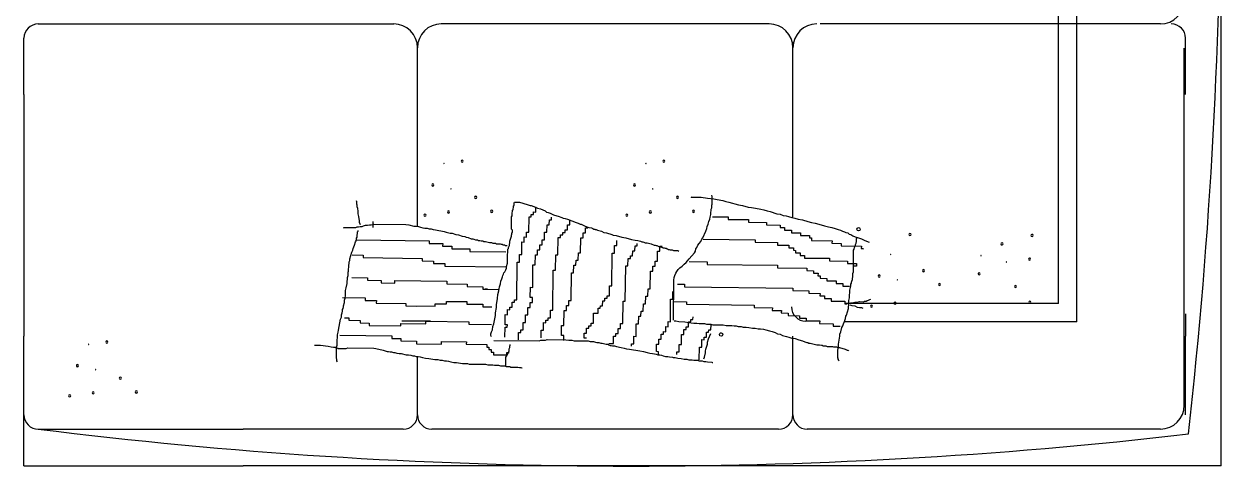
# Model space of a CAD drawing. Header units: inches. Extents: x 2812 to 5325, y 1091 to 3673.
# Drawn here: x 2812 to 5325, y 1091 to 2020 of the extents above; entities that cross this region are included whole.
import ezdxf

# ---------------------------------------------------------------- set-up
doc = ezdxf.new("R2010")
doc.units = ezdxf.units.IN
doc.header["$MEASUREMENT"] = 0
doc.layers.add('freecads.com', color=7, linetype='Continuous')

msp = doc.modelspace()

# ---------------------------------------------------------------- linework, layer by layer
at = {"layer": 'freecads.com', "ltscale": 2}
for p, q in [((5324.7, 1091.8), (5324.7, 3153.3)), ((4983.3, 1433.2), (4983.3, 2757.3)), ((5021.8, 1394.6), (5021.8, 2757.3)), ((2842.1, 2020.2), (3272.1, 2020.2)), ((3272.1, 2020.2), (3588.1, 2020.2)), ((4376.1, 2020.2), (3688.1, 2020.2)), ((5197.5, 2020.2), (4483.1, 2020.2)), ((2812.1, 1871.8), (2812.1, 1990.2)), ((5250.1, 1871.8), (5250.1, 1990.2)), ((3638.1, 1594.9), (3638.1, 1970.2)), ((4426.1, 1613), (4426.1, 1970.2)), ((5247.5, 1219), (5247.5, 1969.3)), ((2812.1, 1871.8), (2812.1, 1364.6)), ((4256.8, 1657.3), (4255.8, 1660.7)), ((3510.9, 1646.1), (3509.9, 1648.3)), ((3510.8, 1641.5), (3510.9, 1646.1)), ((3511.8, 1639.2), (3510.8, 1641.5)), ((3511.8, 1635.8), (3511.8, 1639.2)), ((3512.8, 1632.4), (3511.8, 1635.8)), ((3838.7, 1632), (3839.8, 1634.3)), ((3839.8, 1637.7), (3840.8, 1638.8)), ((3839.8, 1634.3), (3839.8, 1637.7)), ((3840.8, 1638.8), (3840.9, 1644.5)), ((3840.9, 1644.5), (3841.9, 1645.6)), ((3841.9, 1645.6), (3852.1, 1645.6)), ((3852.1, 1645.6), (3868.4, 1641)), ((3868.4, 1641), (3874.5, 1638.7)), ((3874.5, 1638.7), (3876.6, 1638.7)), ((3876.6, 1638.7), (3885.8, 1635.2)), ((3885.8, 1635.2), (3889.8, 1632.9)), ((3886.6, 1625), (3886.7, 1635.6)), ((4212.8, 1656.4), (4233.3, 1656.3)), ((4213.9, 1655.2), (4212.8, 1656.4)), ((4233.3, 1656.3), (4246.5, 1654)), ((4246.5, 1654), (4259.8, 1652.8)), ((4254.6, 1631.2), (4255.6, 1633.5)), ((4255.6, 1639.2), (4256.7, 1641.4)), ((4255.6, 1633.5), (4255.6, 1639.2)), ((4256.7, 1641.4), (4256.8, 1657.3)), ((4259.8, 1652.8), (4267, 1651.6)), ((4267, 1651.6), (4279.2, 1649.3)), ((4279.2, 1649.3), (4285.3, 1647)), ((4285.3, 1647), (4291.4, 1645.8)), ((4291.4, 1645.8), (4311.8, 1640)), ((4311.8, 1640), (4320, 1638.8)), ((4320, 1638.8), (4332.3, 1635.4)), ((4332.3, 1635.4), (4339.4, 1634.2)), ((4339.4, 1634.2), (4347.6, 1633)), ((3513.8, 1626.7), (3512.8, 1632.4)), ((3513.8, 1621.1), (3513.8, 1626.7)), ((3514.8, 1615.4), (3513.8, 1621.1)), ((3516.7, 1606.3), (3514.8, 1615.4)), ((3835.4, 1588.9), (3835.6, 1615)), ((3835.6, 1615), (3836.6, 1617.3)), ((3836.6, 1623), (3837.7, 1626.4)), ((3836.6, 1617.3), (3836.6, 1623)), ((3837.7, 1628.6), (3838.7, 1629.8)), ((3837.7, 1626.4), (3837.7, 1628.6)), ((3838.7, 1629.8), (3838.7, 1632)), ((3871.8, 1583), (3872.2, 1614.6)), ((3872.2, 1614.6), (3876.9, 1614.6)), ((3876.9, 1614.6), (3877, 1619.9)), ((3877, 1619.9), (3881.7, 1619.8)), ((3881.7, 1619.8), (3881.8, 1625.1)), ((3881.8, 1625.1), (3886.6, 1625)), ((3889.8, 1632.9), (3896, 1631.8)), ((3896, 1631.8), (3906.1, 1627.2)), ((3906.1, 1627.2), (3909.2, 1624.9)), ((3909.2, 1624.9), (3912.3, 1623.7)), ((3912.3, 1623.7), (3916.3, 1622.6)), ((3914.7, 1598.3), (3914.9, 1608.8)), ((3914.9, 1608.8), (3919.6, 1608.8)), ((3916.3, 1622.6), (3919.4, 1621.4)), ((3919.4, 1621.4), (3923.5, 1619.1)), ((3919.6, 1608.8), (3919.7, 1614.1)), ((3923.5, 1619.1), (3935.7, 1615.7)), ((3935.7, 1615.7), (3938.8, 1614.5)), ((3938.8, 1614.5), (3940.8, 1613.4)), ((3940.8, 1613.4), (3943.9, 1612.2)), ((3943.9, 1612.2), (3947.9, 1611.1)), ((3947.9, 1611.1), (3953, 1609.9)), ((3953, 1609.9), (3971.4, 1603)), ((3957.5, 1597.8), (3957.6, 1608.3)), ((4249.3, 1605.1), (4251.4, 1609.7)), ((4251.4, 1609.7), (4252.4, 1614.2)), ((4252.4, 1614.2), (4253.5, 1619.9)), ((4253.5, 1624.4), (4254.6, 1627.8)), ((4253.5, 1619.9), (4253.5, 1624.4)), ((4254.6, 1627.8), (4254.6, 1631.2)), ((4257, 1615.2), (4290.2, 1614.8)), ((4290.2, 1614.8), (4290.1, 1609.5)), ((4290.1, 1609.5), (4332.9, 1609)), ((4332.9, 1609), (4332.8, 1603.7)), ((4347.6, 1633), (4358.8, 1630.7)), ((4358.8, 1630.7), (4364.9, 1629.6)), ((4364.9, 1629.6), (4372, 1627.3)), ((4372, 1627.3), (4378.2, 1626.1)), ((4378.2, 1626.1), (4392.4, 1621.5)), ((4392.4, 1621.5), (4399.6, 1620.3)), ((4399.6, 1620.3), (4405.7, 1618)), ((4405.7, 1618), (4411.8, 1616.8)), ((4411.8, 1616.8), (4416.9, 1615.7)), ((4416.9, 1615.7), (4424.1, 1613.4)), ((4424.1, 1613.4), (4430.2, 1612.2)), ((4430.2, 1612.2), (4437.3, 1609.9)), ((4437.3, 1609.9), (4446.5, 1608.7)), ((4446.5, 1608.7), (4457.7, 1605.3)), ((3482.9, 1591.7), (3484, 1592.8)), ((3484, 1592.8), (3508.5, 1592.7)), ((3508.5, 1592.7), (3511.6, 1593.8)), ((3511.6, 1593.8), (3514.6, 1593.8)), ((3512.5, 1583.6), (3513.6, 1584.7)), ((3512.5, 1579.1), (3512.5, 1583.6)), ((3513.6, 1584.7), (3513.6, 1585.9)), ((3514.6, 1593.8), (3517.7, 1594.9)), ((3516.7, 1602.9), (3516.7, 1606.3)), ((3518.7, 1598.3), (3516.7, 1602.9)), ((3517.7, 1594.9), (3521.8, 1594.9)), ((3521.8, 1594.9), (3524.9, 1596)), ((3524.9, 1596), (3529, 1597.2)), ((3529, 1597.2), (3533, 1597.1)), ((3533, 1597.1), (3537.1, 1598.3)), ((3537.1, 1598.3), (3541.2, 1598.2)), ((3541.2, 1598.2), (3546.3, 1599.3)), ((3544.3, 1605), (3544.3, 1592.5)), ((3546.3, 1599.3), (3613.8, 1599)), ((3613.8, 1599), (3619.9, 1597.9)), ((3619.9, 1597.9), (3630.1, 1595.5)), ((3630.1, 1595.5), (3635.2, 1595.5)), ((3635.2, 1595.5), (3640.3, 1594.4)), ((3640.3, 1594.4), (3644.4, 1593.2)), ((3644.4, 1593.2), (3649.5, 1592)), ((3649.5, 1592), (3653.6, 1590.9)), ((3653.6, 1590.9), (3658.7, 1590.9)), ((3658.7, 1590.9), (3662.8, 1589.7)), ((3662.8, 1589.7), (3666.8, 1589.7)), ((3666.8, 1589.7), (3670.9, 1588.5)), ((3670.9, 1588.5), (3676, 1587.4)), ((3676, 1587.4), (3694.4, 1583.9)), ((3694.4, 1583.9), (3698.5, 1582.7)), ((3837.4, 1586.6), (3835.4, 1588.9)), ((3837.4, 1582.1), (3837.4, 1586.6)), ((3866.9, 1572.5), (3867, 1583)), ((3867, 1583), (3871.8, 1583)), ((3909.8, 1582.5), (3910, 1598.3)), ((3910, 1598.3), (3914.7, 1598.3)), ((3947.8, 1582.1), (3947.8, 1587.3)), ((3947.8, 1587.3), (3952.6, 1587.3)), ((3952.6, 1587.3), (3952.7, 1597.8)), ((3952.7, 1597.8), (3957.5, 1597.8)), ((3971.4, 1603), (3975.5, 1601.9)), ((3975.5, 1601.9), (3979.5, 1599.6)), ((3979.5, 1599.6), (3981.6, 1599.6)), ((3981.6, 1599.6), (3984.6, 1598.4)), ((3984.6, 1598.4), (3988.7, 1596.1)), ((3988.7, 1596.1), (3993.8, 1593.8)), ((3990.5, 1581.5), (3990.7, 1592.1)), ((3990.7, 1592.1), (3995.4, 1592)), ((3993.8, 1593.8), (3997.9, 1592.7)), ((3997.9, 1592.7), (4003, 1591.5)), ((4003, 1591.5), (4006, 1590.4)), ((4006, 1590.4), (4008.1, 1589.2)), ((4008.1, 1589.2), (4010.1, 1589.2)), ((4010.1, 1589.2), (4011.1, 1588.1)), ((4011.1, 1588.1), (4013.2, 1588.1)), ((4013.2, 1588.1), (4016.2, 1586.9)), ((4016.2, 1586.9), (4024.4, 1584.6)), ((4024.4, 1584.6), (4029.5, 1582.3)), ((4236.8, 1571.1), (4243.1, 1584.7)), ((4243.1, 1584.7), (4245.1, 1590.4)), ((4245.1, 1590.4), (4246.2, 1594.9)), ((4246.2, 1594.9), (4248.3, 1599.5)), ((4248.3, 1599.5), (4249.3, 1605.1)), ((4332.8, 1603.7), (4370.8, 1603.3)), ((4370.8, 1603.3), (4370.7, 1598)), ((4370.7, 1598), (4399.2, 1597.6)), ((4399.2, 1597.6), (4399.2, 1592.4)), ((4399.2, 1592.4), (4408.7, 1592.3)), ((4408.7, 1592.3), (4408.6, 1587)), ((4408.6, 1587), (4422.9, 1586.8)), ((4422.9, 1586.8), (4422.8, 1581.5)), ((4457.7, 1605.3), (4464.9, 1603)), ((4464.9, 1603), (4473, 1601.8)), ((4473, 1601.8), (4485.3, 1598.3)), ((4485.3, 1598.3), (4492.4, 1596)), ((4492.4, 1596), (4500.6, 1593.7)), ((4500.6, 1593.7), (4507.7, 1592.6)), ((4507.7, 1592.6), (4514.9, 1590.3)), ((4514.9, 1590.3), (4521, 1588)), ((4521, 1588), (4526.1, 1586.8)), ((4526.1, 1586.8), (4530.2, 1584.5)), ((4530.2, 1584.5), (4534.2, 1583.4)), ((4534.2, 1583.4), (4537.3, 1582.2)), ((3506.2, 1555.3), (3508.3, 1562.1)), ((3508.3, 1562.1), (3509.3, 1564.3)), ((3509.3, 1564.3), (3510.4, 1567.7)), ((3510.4, 1570), (3511.4, 1572.3)), ((3510.4, 1567.7), (3510.4, 1570)), ((3510.6, 1566.3), (3662.5, 1564.4)), ((3511.4, 1572.3), (3511.5, 1577.9)), ((3511.5, 1577.9), (3512.5, 1579.1)), ((3662.5, 1564.4), (3662.5, 1559.2)), ((3662.5, 1559.2), (3691, 1558.8)), ((3691, 1558.8), (3690.9, 1553.5)), ((3698.5, 1582.7), (3703.6, 1581.6)), ((3703.6, 1581.6), (3706.6, 1580.4)), ((3706.6, 1580.4), (3710.7, 1580.4)), ((3710.7, 1580.4), (3718.9, 1578.1)), ((3718.9, 1578.1), (3724, 1576.9)), ((3724, 1576.9), (3732.1, 1574.6)), ((3732.1, 1574.6), (3737.2, 1573.5)), ((3737.2, 1573.5), (3740.3, 1572.3)), ((3740.3, 1572.3), (3744.4, 1571.2)), ((3744.4, 1571.2), (3750.5, 1568.9)), ((3750.5, 1568.9), (3754.6, 1568.8)), ((3754.6, 1568.8), (3756.6, 1567.7)), ((3756.6, 1567.7), (3759.7, 1566.6)), ((3759.7, 1566.6), (3763.8, 1566.5)), ((3763.8, 1566.5), (3765.8, 1565.4)), ((3765.8, 1565.4), (3768.9, 1565.4)), ((3768.9, 1565.4), (3771.9, 1564.2)), ((3771.9, 1564.2), (3775, 1564.2)), ((3775, 1564.2), (3777, 1563.1)), ((3777, 1563.1), (3781.1, 1563)), ((3781.1, 1563), (3789.3, 1560.7)), ((3789.3, 1560.7), (3793.4, 1560.7)), ((3793.4, 1560.7), (3796.4, 1559.6)), ((3796.4, 1559.6), (3801.5, 1559.5)), ((3801.5, 1559.5), (3803.6, 1558.4)), ((3803.6, 1558.4), (3811.7, 1558.4)), ((3811.7, 1558.4), (3813.8, 1557.2)), ((3831.1, 1557.1), (3832.2, 1560.5)), ((3832.2, 1563.9), (3835.3, 1574.1)), ((3832.2, 1560.5), (3832.2, 1563.9)), ((3835.3, 1576.4), (3836.4, 1578.7)), ((3835.3, 1574.1), (3835.3, 1576.4)), ((3836.4, 1581), (3837.4, 1582.1)), ((3836.4, 1578.7), (3836.4, 1581)), ((3857, 1535.7), (3857.3, 1562.1)), ((3857.3, 1562.1), (3862, 1562)), ((3862, 1562), (3862.2, 1572.6)), ((3862.2, 1572.6), (3866.9, 1572.5)), ((3900, 1556.3), (3900.1, 1566.8)), ((3900.1, 1566.8), (3904.8, 1566.8)), ((3904.8, 1566.8), (3905, 1582.6)), ((3905, 1582.6), (3909.8, 1582.5)), ((3933, 1534.8), (3933.4, 1571.7)), ((3933.4, 1571.7), (3938.2, 1571.6)), ((3938.2, 1576.9), (3943, 1576.8)), ((3938.2, 1571.6), (3938.2, 1576.9)), ((3943, 1582.1), (3947.8, 1582.1)), ((3943, 1576.8), (3943, 1582.1)), ((3980.5, 1539.5), (3980.9, 1571.1)), ((3980.9, 1571.1), (3985.6, 1571)), ((3985.6, 1571), (3985.8, 1581.6)), ((3985.8, 1581.6), (3990.5, 1581.5)), ((4029.5, 1582.3), (4034.6, 1581.2)), ((4034.6, 1581.2), (4038.7, 1580)), ((4038.7, 1580), (4041.7, 1578.9)), ((4041.7, 1578.9), (4043.8, 1578.8)), ((4043.8, 1578.8), (4045.8, 1577.7)), ((4045.8, 1577.7), (4048.9, 1576.5)), ((4048.9, 1576.5), (4055, 1575.4)), ((4055, 1575.4), (4067.2, 1571.9)), ((4056.7, 1554.4), (4056.8, 1564.9)), ((4067.2, 1571.9), (4075.4, 1570.7)), ((4075.4, 1570.7), (4087.6, 1567.3)), ((4087.6, 1567.3), (4094.8, 1566.1)), ((4094.8, 1566.1), (4100.9, 1565)), ((4099.4, 1553.8), (4099.5, 1559.1)), ((4100.9, 1565), (4106, 1563.8)), ((4106, 1563.8), (4109.1, 1562.6)), ((4109.1, 1562.6), (4111.1, 1562.6)), ((4111.1, 1562.6), (4113.2, 1561.5)), ((4113.2, 1561.5), (4116.2, 1560.3)), ((4116.2, 1560.3), (4120.3, 1560.3)), ((4120.3, 1560.3), (4128.5, 1558)), ((4128.5, 1558), (4134.6, 1555.7)), ((4226.5, 1555.3), (4229.6, 1558.7)), ((4229.6, 1558.7), (4232.7, 1563.2)), ((4232.7, 1563.2), (4234.8, 1567.7)), ((4234.8, 1567.7), (4236.8, 1571.1)), ((4237.4, 1568), (4346.6, 1566.6)), ((4346.6, 1566.6), (4346.5, 1561.4)), ((4346.5, 1561.4), (4394, 1560.8)), ((4394, 1560.8), (4394, 1555.5)), ((4422.8, 1581.5), (4441.8, 1581.3)), ((4441.8, 1581.3), (4441.7, 1576)), ((4441.7, 1576), (4460.7, 1575.8)), ((4460.7, 1575.8), (4460.7, 1570.5)), ((4460.7, 1570.5), (4465.4, 1570.5)), ((4465.4, 1570.5), (4465.3, 1565.2)), ((4465.3, 1565.2), (4508.1, 1564.7)), ((4508.1, 1564.7), (4508, 1559.4)), ((4508, 1559.4), (4527, 1559.2)), ((4527, 1559.2), (4527, 1553.9)), ((4537.3, 1582.2), (4541.4, 1581)), ((4541.4, 1581), (4544.4, 1578.8)), ((4544.4, 1578.8), (4547.5, 1577.6)), ((4547.5, 1577.6), (4551.5, 1575.3)), ((4551.5, 1575.3), (4556.6, 1573)), ((4556.6, 1573), (4563.8, 1570.7)), ((4557.6, 1557.1), (4558.6, 1559.4)), ((4558.6, 1559.4), (4559.6, 1562.8)), ((4559.6, 1562.8), (4559.7, 1569.6)), ((4559.7, 1569.6), (4560.7, 1570.7)), ((4563.8, 1570.7), (4569.9, 1568.4)), ((4569.9, 1568.4), (4577, 1565)), ((4577, 1565), (4586.2, 1561.5)), ((3495.8, 1526.9), (3500, 1540.5)), ((3500, 1540.5), (3502.1, 1545.1)), ((3500.7, 1534.8), (3524.4, 1534.5)), ((3502.1, 1545.1), (3503.1, 1548.5)), ((3503.1, 1548.5), (3506.2, 1555.3)), ((3524.4, 1534.5), (3524.4, 1529.2)), ((3690.9, 1553.5), (3709.9, 1553.3)), ((3709.9, 1553.3), (3709.9, 1548)), ((3709.9, 1548), (3747.8, 1547.6)), ((3747.8, 1547.6), (3747.8, 1542.3)), ((3747.8, 1542.3), (3823.8, 1541.4)), ((3813.8, 1557.2), (3815.8, 1557.2)), ((3815.8, 1557.2), (3817.8, 1556.1)), ((3817.8, 1556.1), (3820.9, 1556.1)), ((3820.9, 1556.1), (3822.9, 1554.9)), ((3822.9, 1554.9), (3826, 1554.9)), ((3826.8, 1517.4), (3826.9, 1536.7)), ((3826.9, 1536.7), (3828, 1539)), ((3828, 1546.9), (3829, 1548.1)), ((3828, 1539), (3828, 1546.9)), ((3829, 1550.3), (3831.1, 1554.9)), ((3829, 1548.1), (3829, 1550.3)), ((3831.1, 1554.9), (3831.1, 1557.1)), ((3852, 1519.9), (3852.2, 1535.7)), ((3852.2, 1535.7), (3857, 1535.7)), ((3885.2, 1514.2), (3885.5, 1535.3)), ((3885.5, 1535.3), (3890.2, 1535.3)), ((3890.2, 1535.3), (3890.3, 1545.8)), ((3890.3, 1545.8), (3895.1, 1545.8)), ((3895.1, 1545.8), (3895.2, 1556.3)), ((3895.2, 1556.3), (3900, 1556.3)), ((3927.8, 1503.2), (3928.2, 1534.8)), ((3928.2, 1534.8), (3933, 1534.8)), ((3975.6, 1523.7), (3975.8, 1539.5)), ((3975.8, 1539.5), (3980.5, 1539.5)), ((4046.2, 1470.1), (4047, 1538.6)), ((4047, 1538.6), (4051.8, 1538.6)), ((4051.8, 1538.6), (4051.9, 1554.4)), ((4051.9, 1554.4), (4056.7, 1554.4)), ((4084.9, 1532.9), (4089.7, 1532.8)), ((4084.9, 1527.6), (4084.9, 1532.9)), ((4089.7, 1532.8), (4089.8, 1543.4)), ((4089.8, 1543.4), (4094.6, 1543.3)), ((4094.6, 1543.3), (4094.7, 1553.9)), ((4094.7, 1553.9), (4099.4, 1553.8)), ((4134.6, 1555.7), (4136.6, 1555.7)), ((4136.6, 1555.7), (4138.7, 1554.6)), ((4138.7, 1554.6), (4140.7, 1554.5)), ((4140.7, 1554.5), (4144.8, 1552.3)), ((4141.8, 1521.7), (4142.1, 1542.8)), ((4142.1, 1542.8), (4146.8, 1542.7)), ((4144.8, 1552.3), (4147.8, 1552.2)), ((4146.8, 1542.7), (4146.9, 1553.2)), ((4146.9, 1553.2), (4151.7, 1553.2)), ((4147.8, 1552.2), (4149.9, 1551.1)), ((4149.9, 1551.1), (4151.9, 1551.1)), ((4151.9, 1551.1), (4152.9, 1550)), ((4152.9, 1550), (4156, 1549.9)), ((4156, 1549.9), (4158, 1548.8)), ((4158, 1548.8), (4160.1, 1548.8)), ((4160.1, 1548.8), (4161.1, 1547.6)), ((4161.1, 1547.6), (4163.1, 1547.6)), ((4163.1, 1547.6), (4164.1, 1546.5)), ((4164.1, 1546.5), (4166.2, 1546.5)), ((4166.2, 1546.5), (4168.2, 1545.3)), ((4168.2, 1545.3), (4172.3, 1545.3)), ((4172.3, 1545.3), (4175.4, 1544.2)), ((4175.4, 1544.2), (4184.6, 1544.1)), ((4184.6, 1544.1), (4186.6, 1543)), ((4208, 1527), (4219.3, 1539.4)), ((4219.3, 1539.4), (4221.3, 1542.8)), ((4221.3, 1542.8), (4222.4, 1547.4)), ((4222.4, 1547.4), (4224.5, 1550.8)), ((4224.5, 1550.8), (4226.5, 1555.3)), ((4394, 1555.5), (4417.7, 1555.2)), ((4417.7, 1555.2), (4417.7, 1549.9)), ((4417.7, 1549.9), (4427.2, 1549.8)), ((4427.2, 1549.8), (4427.1, 1544.6)), ((4427.1, 1544.6), (4431.8, 1544.5)), ((4431.8, 1544.5), (4431.8, 1539.2)), ((4431.8, 1539.2), (4441.3, 1539.1)), ((4441.3, 1539.1), (4441.2, 1533.8)), ((4441.2, 1533.8), (4450.7, 1533.7)), ((4450.7, 1533.7), (4450.6, 1528.4)), ((4527, 1553.9), (4569.7, 1553.4)), ((4553.1, 1499.3), (4553.4, 1544.7)), ((4553.4, 1544.7), (4554.4, 1546.9)), ((4554.4, 1546.9), (4555.5, 1550.3)), ((4555.5, 1550.3), (4557.6, 1554.9)), ((4557.6, 1554.9), (4557.6, 1557.1)), ((4569.7, 1553.4), (4569.6, 1548.1)), ((4574.4, 1548), (4569.6, 1548.1)), ((4569.6, 1548.1), (4574.4, 1548)), ((3493.6, 1500.8), (3493.7, 1513.3)), ((3493.7, 1513.3), (3494.7, 1516.7)), ((3494.7, 1516.7), (3494.8, 1520.1)), ((3494.8, 1520.1), (3495.8, 1523.5)), ((3495.8, 1523.5), (3495.8, 1526.9)), ((3524.4, 1529.2), (3647.8, 1527.7)), ((3647.8, 1527.7), (3647.8, 1522.4)), ((3647.8, 1522.4), (3671.5, 1522.1)), ((3671.5, 1522.1), (3671.5, 1516.9)), ((3671.5, 1516.9), (3695.2, 1516.6)), ((3695.2, 1516.6), (3695.2, 1511.3)), ((3695.2, 1511.3), (3823.4, 1509.7)), ((3824.7, 1510.6), (3826.8, 1517.4)), ((3824.7, 1507.2), (3824.7, 1510.6)), ((3846.3, 1440.9), (3847.3, 1520)), ((3847.3, 1520), (3852, 1519.9)), ((3879.9, 1466.8), (3880.4, 1514.3)), ((3880.4, 1514.3), (3885.2, 1514.2)), ((3965.7, 1497.4), (3965.9, 1513.3)), ((3965.9, 1513.3), (3970.7, 1513.2)), ((3970.7, 1513.2), (3970.8, 1523.7)), ((3970.8, 1523.7), (3975.6, 1523.7)), ((4074.3, 1438.1), (4075.2, 1511.9)), ((4075.2, 1511.9), (4079.9, 1511.9)), ((4079.9, 1511.9), (4080.1, 1527.7)), ((4080.1, 1527.7), (4084.9, 1527.6)), ((4132, 1500.7), (4132.2, 1511.2)), ((4132.2, 1511.2), (4136.9, 1511.2)), ((4136.9, 1511.2), (4137.1, 1521.7)), ((4137.1, 1521.7), (4141.8, 1521.7)), ((4185.3, 1504.4), (4188.4, 1507.8)), ((4188.4, 1507.8), (4193.6, 1511.2)), ((4193.6, 1511.2), (4197.7, 1515.7)), ((4197.7, 1515.7), (4201.8, 1519.1)), ((4201.8, 1519.1), (4204.9, 1522.5)), ((4204.9, 1522.5), (4208, 1527)), ((4208.3, 1520.8), (4246.3, 1520.4)), ((4246.3, 1520.4), (4246.2, 1515.1)), ((4246.2, 1515.1), (4393.5, 1513.3)), ((4393.5, 1513.3), (4393.4, 1508)), ((4393.4, 1508), (4455.1, 1507.3)), ((4450.6, 1528.4), (4502.9, 1527.8)), ((4502.9, 1527.8), (4502.8, 1522.5)), ((4502.8, 1522.5), (4540.8, 1522.1)), ((4540.8, 1522.1), (4540.8, 1516.8)), ((4540.8, 1516.8), (4559.8, 1516.6)), ((4559.7, 1511.3), (4554.9, 1511.3)), ((4559.8, 1516.6), (4559.7, 1511.3)), ((3490.4, 1479.3), (3491.5, 1483.8)), ((3491.5, 1487.2), (3492.5, 1491.7)), ((3491.5, 1483.8), (3491.5, 1487.2)), ((3492.5, 1491.7), (3492.6, 1498.6)), ((3492.6, 1498.6), (3493.6, 1500.8)), ((3500.1, 1487.3), (3533.3, 1486.9)), ((3533.3, 1486.9), (3533.3, 1481.6)), ((3813.3, 1480), (3815.4, 1484.6)), ((3815.4, 1484.6), (3816.4, 1489.1)), ((3816.4, 1489.1), (3817.4, 1491.4)), ((3817.4, 1491.4), (3818.5, 1494.8)), ((3818.5, 1494.8), (3819.5, 1497)), ((3819.5, 1497), (3821.6, 1499.3)), ((3821.6, 1499.3), (3823.7, 1503.8)), ((3823.7, 1503.8), (3824.7, 1507.2)), ((3922, 1418.8), (3923.1, 1503.2)), ((3923.1, 1503.2), (3927.8, 1503.2)), ((3960.3, 1439.5), (3961, 1497.5)), ((3961, 1497.5), (3965.7, 1497.4)), ((4126.8, 1463.8), (4127.3, 1500.7)), ((4127.3, 1500.7), (4132, 1500.7)), ((4176, 1481.7), (4177.1, 1487.4)), ((4177.1, 1487.4), (4178.1, 1491.9)), ((4178.1, 1491.9), (4180.2, 1496.5)), ((4180.2, 1496.5), (4182.3, 1499.9)), ((4182.3, 1499.9), (4185.3, 1504.4)), ((4455.1, 1507.3), (4455.1, 1502)), ((4455.1, 1502), (4469.3, 1501.8)), ((4469.3, 1501.8), (4469.3, 1496.6)), ((4469.3, 1496.6), (4478.8, 1496.4)), ((4478.8, 1496.4), (4478.7, 1491.2)), ((4478.7, 1491.2), (4483.4, 1491.1)), ((4483.4, 1491.1), (4483.4, 1485.8)), ((4483.4, 1485.8), (4497.6, 1485.7)), ((4497.6, 1485.7), (4497.6, 1480.4)), ((4549.9, 1480), (4551, 1483.4)), ((4551, 1485.6), (4552, 1489)), ((4551, 1483.4), (4551, 1485.6)), ((4552, 1489), (4552.1, 1495.9)), ((4552.1, 1495.9), (4553.1, 1499.3)), ((3487.2, 1460), (3488.3, 1465.7)), ((3487.2, 1449.8), (3487.2, 1460)), ((3488.3, 1465.7), (3490.4, 1474.7)), ((3490.4, 1474.7), (3490.4, 1479.3)), ((3533.3, 1481.6), (3561.8, 1481.3)), ((3561.8, 1481.3), (3561.7, 1476)), ((3561.7, 1476), (3590.2, 1475.6)), ((3590.2, 1475.6), (3590.3, 1480.9)), ((3590.3, 1480.9), (3699.5, 1479.6)), ((3699.5, 1479.6), (3699.4, 1474.3)), ((3699.4, 1474.3), (3742.2, 1473.8)), ((3742.2, 1473.8), (3742.1, 1468.5)), ((3742.1, 1468.5), (3775.4, 1468.1)), ((3775.4, 1468.1), (3775.3, 1462.8)), ((3775.3, 1462.8), (3784.8, 1462.7)), ((3780.1, 1462.8), (3808.6, 1462.4)), ((3784.8, 1462.7), (3780.1, 1462.8)), ((3807, 1451.7), (3809.1, 1459.6)), ((3809.1, 1459.6), (3810.2, 1467.6)), ((3810.2, 1467.6), (3812.2, 1474.4)), ((3812.2, 1474.4), (3813.3, 1480)), ((3874.9, 1445.8), (3875.1, 1466.9)), ((3875.1, 1466.9), (3879.9, 1466.8)), ((4041.2, 1449), (4041.4, 1470.1)), ((4041.4, 1470.1), (4046.2, 1470.1)), ((4121.9, 1448), (4122.1, 1463.9)), ((4122.1, 1463.9), (4126.8, 1463.8)), ((4174.1, 1442.1), (4174.3, 1458)), ((4175.5, 1397.7), (4176, 1481.7)), ((4184, 1473.7), (4198.2, 1473.5)), ((4198.2, 1473.5), (4198.2, 1468.2)), ((4198.2, 1468.2), (4426.1, 1465.4)), ((4426.1, 1465.4), (4426.1, 1460.2)), ((4426.1, 1460.2), (4459.3, 1459.8)), ((4459.3, 1459.8), (4459.2, 1454.5)), ((4497.6, 1480.4), (4516.6, 1480.2)), ((4516.6, 1480.2), (4516.5, 1474.9)), ((4516.5, 1474.9), (4530.7, 1474.7)), ((4530.7, 1474.7), (4530.7, 1469.4)), ((4530.7, 1469.4), (4544.9, 1469.3)), ((4545.7, 1460.7), (4546.8, 1466.4)), ((4545.7, 1456.2), (4545.7, 1460.7)), ((4546.8, 1466.4), (4547.8, 1469.8)), ((4547.8, 1469.8), (4547.9, 1473.2)), ((4547.9, 1473.2), (4548.9, 1475.4)), ((4548.9, 1477.7), (4549.9, 1480)), ((4548.9, 1475.4), (4548.9, 1477.7)), ((3480.6, 1445.3), (3528.1, 1444.8)), ((3483, 1428.2), (3485, 1435)), ((3485, 1435), (3485.1, 1439.6)), ((3485.1, 1439.6), (3486.1, 1444.1)), ((3486.1, 1444.1), (3487.2, 1449.8)), ((3528.1, 1444.8), (3528, 1439.5)), ((3528, 1439.5), (3551.8, 1439.2)), ((3551.8, 1439.2), (3551.7, 1433.9)), ((3551.7, 1433.9), (3613.4, 1433.2)), ((3613.4, 1433.2), (3613.4, 1427.9)), ((3675.1, 1427.1), (3675.2, 1432.4)), ((3675.2, 1432.4), (3698.9, 1432.1)), ((3698.9, 1432.1), (3699, 1437.4)), ((3699, 1437.4), (3741.7, 1436.9)), ((3741.7, 1436.9), (3741.7, 1431.6)), ((3803.8, 1430.1), (3805.9, 1443.7)), ((3805.9, 1443.7), (3807, 1451.7)), ((3836.6, 1425.2), (3836.7, 1435.7)), ((3836.7, 1435.7), (3841.5, 1435.6)), ((3841.5, 1440.9), (3846.3, 1440.9)), ((3841.5, 1435.6), (3841.5, 1440.9)), ((3874.6, 1424.7), (3874.7, 1435.2)), ((3874.7, 1435.2), (3879.5, 1435.2)), ((3879.6, 1445.7), (3874.9, 1445.8)), ((3879.5, 1435.2), (3879.6, 1445.7)), ((3955.4, 1429), (3955.5, 1439.5)), ((3955.5, 1439.5), (3960.3, 1439.5)), ((4026.7, 1428.1), (4026.8, 1438.7)), ((4026.8, 1438.7), (4031.5, 1438.6)), ((4031.5, 1438.6), (4031.6, 1443.9)), ((4031.6, 1443.9), (4036.3, 1443.8)), ((4036.3, 1443.8), (4036.4, 1449.1)), ((4036.4, 1449.1), (4041.2, 1449)), ((4068.9, 1390.7), (4069.5, 1438.1)), ((4069.5, 1438.1), (4074.3, 1438.1)), ((4112, 1416.5), (4112.2, 1432.3)), ((4112.2, 1432.3), (4117, 1432.3)), ((4117, 1432.3), (4117.2, 1448.1)), ((4117.2, 1448.1), (4121.9, 1448)), ((4168.8, 1394.7), (4169.3, 1442.2)), ((4169.3, 1442.2), (4174.1, 1442.1)), ((4174, 1436.9), (4202.5, 1436.5)), ((4202.5, 1436.5), (4202.4, 1431.2)), ((4459.2, 1454.5), (4483, 1454.2)), ((4483, 1454.2), (4482.9, 1448.9)), ((4482.9, 1448.9), (4492.4, 1448.8)), ((4492.4, 1448.8), (4492.4, 1443.5)), ((4492.4, 1443.5), (4506.6, 1443.3)), ((4506.6, 1443.3), (4506.5, 1438.1)), ((4506.5, 1438.1), (4535, 1437.7)), ((4535, 1437.7), (4535, 1432.4)), ((4535, 1432.4), (4539.7, 1432.4)), ((4537.4, 1433.5), (4542.5, 1433.5)), ((4542.5, 1433.5), (4546.6, 1434.6)), ((4543.5, 1430.1), (4543.6, 1439.1)), ((4983.3, 1433.2), (4543.5, 1433.2)), ((4543.6, 1439.1), (4544.6, 1444.8)), ((4544.6, 1444.8), (4544.7, 1450.5)), ((4544.7, 1450.5), (4545.7, 1456.2)), ((4546.6, 1434.6), (4550.7, 1434.6)), ((4550.7, 1434.6), (4555.8, 1435.7)), ((4555.8, 1435.7), (4560.9, 1435.7)), ((4560.9, 1435.7), (4566, 1436.8)), ((4566, 1436.8), (4574.2, 1436.7)), ((4574.2, 1436.7), (4576.3, 1437.8)), ((4576.3, 1437.8), (4580.3, 1437.8)), ((4580.3, 1437.8), (4581.4, 1439)), ((4581.4, 1439), (4583.4, 1439)), ((4583.4, 1439), (4584.4, 1440.1)), ((4584.4, 1440.1), (4587.5, 1441.2)), ((4587.5, 1441.2), (4589.6, 1442.3)), ((3478.7, 1404.4), (3478.8, 1408.9)), ((3478.8, 1408.9), (3479.8, 1413.5)), ((3479.8, 1413.5), (3480.9, 1416.9)), ((3480.9, 1420.3), (3481.9, 1422.6)), ((3480.9, 1416.9), (3480.9, 1420.3)), ((3481.9, 1422.6), (3482.9, 1426)), ((3482.9, 1426), (3483, 1428.2)), ((3613.4, 1427.9), (3675.1, 1427.1)), ((3635.1, 1425.8), (3635.1, 1425.8)), ((3741.7, 1431.6), (3774.9, 1431.2)), ((3774.9, 1431.2), (3774.9, 1425.9)), ((3774.9, 1425.9), (3793.9, 1425.7)), ((3798.4, 1390.4), (3801.6, 1407.4)), ((3801.6, 1413.1), (3803.8, 1424.4)), ((3801.6, 1407.4), (3801.6, 1413.1)), ((3803.8, 1424.4), (3803.8, 1430.1)), ((3821.9, 1388.4), (3822.2, 1409.5)), ((3822.2, 1409.5), (3826.9, 1409.4)), ((3826.9, 1409.4), (3827, 1420)), ((3827, 1420), (3831.8, 1419.9)), ((3831.8, 1419.9), (3831.9, 1425.2)), ((3831.9, 1425.2), (3836.6, 1425.2)), ((3864.7, 1393.2), (3864.9, 1409)), ((3864.9, 1409), (3869.7, 1408.9)), ((3869.7, 1408.9), (3869.9, 1424.7)), ((3869.9, 1424.7), (3874.6, 1424.7)), ((3917.1, 1403.1), (3917.3, 1418.9)), ((3917.3, 1418.9), (3922, 1418.8)), ((3945.4, 1386.9), (3945.8, 1418.5)), ((3945.8, 1418.5), (3950.5, 1418.5)), ((3950.5, 1418.5), (3950.7, 1429)), ((3950.7, 1429), (3955.4, 1429)), ((4007.2, 1391.4), (4007.5, 1412.5)), ((4007.5, 1412.5), (4017, 1412.4)), ((4017, 1412.4), (4017.1, 1423)), ((4017.1, 1423), (4021.8, 1422.9)), ((4021.8, 1422.9), (4021.9, 1428.2)), ((4021.9, 1428.2), (4026.7, 1428.1)), ((4107.1, 1406), (4107.3, 1416.6)), ((4107.3, 1416.6), (4112, 1416.5)), ((4202.4, 1431.2), (4344.9, 1429.5)), ((4344.9, 1429.5), (4344.9, 1424.2)), ((4344.9, 1424.2), (4382.9, 1423.8)), ((4382.9, 1423.8), (4382.8, 1418.5)), ((4382.8, 1418.5), (4401.8, 1418.3)), ((4401.8, 1418.3), (4401.7, 1413)), ((4401.7, 1413), (4416, 1412.8)), ((4416, 1412.8), (4415.9, 1407.5)), ((4415.9, 1407.5), (4439.7, 1407.2)), ((4439.7, 1407.2), (4439.6, 1402)), ((4537.2, 1406.2), (4538.3, 1408.5)), ((4538.3, 1408.5), (4542.4, 1422.1)), ((4542.4, 1422.1), (4542.5, 1425.5)), ((4542.5, 1425.5), (4543.5, 1430.1)), ((4545.6, 1430), (4549.6, 1428.9)), ((4549.6, 1428.9), (4555.8, 1427.7)), ((4555.8, 1427.7), (4560.8, 1425.4)), ((4560.8, 1425.4), (4566, 1424.3)), ((4566, 1424.3), (4570, 1424.3)), ((4570, 1424.3), (4573.1, 1423.1)), ((5250.1, 1411), (5250.1, 1364.6)), ((3472.4, 1377.2), (3476.7, 1399.9)), ((3476.7, 1399.9), (3478.7, 1404.4)), ((3484.8, 1403.1), (3494.3, 1403)), ((3494.3, 1403), (3494.3, 1397.7)), ((3494.3, 1397.7), (3518, 1397.4)), ((3518, 1397.4), (3517.9, 1392.1)), ((3517.9, 1392.1), (3536.9, 1391.9)), ((3536.9, 1391.9), (3536.9, 1386.6)), ((3536.9, 1386.6), (3603.4, 1385.8)), ((3603.4, 1385.8), (3603.4, 1391.1)), ((3603.4, 1391.1), (3655.7, 1390.4)), ((3665.1, 1395.8), (3605.1, 1395.8)), ((3655.7, 1390.4), (3655.7, 1395.7)), ((3655.7, 1395.7), (3746, 1394.6)), ((3746, 1394.6), (3745.9, 1389.3)), ((3745.9, 1389.3), (3793.4, 1388.8)), ((3795.3, 1377.9), (3796.4, 1384.7)), ((3796.4, 1384.7), (3798.4, 1390.4)), ((3821.6, 1362), (3821.8, 1383.1)), ((3821.8, 1383.1), (3826.6, 1383.1)), ((3826.7, 1388.4), (3821.9, 1388.4)), ((3826.6, 1383.1), (3826.7, 1388.4)), ((3859.8, 1377.4), (3860, 1393.2)), ((3860, 1393.2), (3864.7, 1393.2)), ((3902.5, 1376.9), (3902.7, 1392.7)), ((3902.7, 1392.7), (3907.5, 1392.6)), ((3907.5, 1397.9), (3912.3, 1397.9)), ((3907.5, 1392.6), (3907.5, 1397.9)), ((3912.3, 1403.1), (3917.1, 1403.1)), ((3912.3, 1397.9), (3912.3, 1403.1)), ((3940.4, 1365.9), (3940.6, 1387)), ((3940.6, 1387), (3945.4, 1386.9)), ((3997.6, 1386.3), (4002.4, 1386.2)), ((3997.6, 1381), (3997.6, 1386.3)), ((4002.4, 1386.2), (4002.5, 1391.5)), ((4002.5, 1391.5), (4007.2, 1391.4)), ((4064.1, 1380.2), (4064.2, 1390.7)), ((4064.2, 1390.7), (4068.9, 1390.7)), ((4097.1, 1363.9), (4097.4, 1390.3)), ((4097.4, 1390.3), (4102.2, 1390.3)), ((4102.2, 1390.3), (4102.4, 1406.1)), ((4102.4, 1406.1), (4107.1, 1406)), ((4159, 1373.7), (4159.1, 1384.3)), ((4159.1, 1384.3), (4163.9, 1384.2)), ((4163.9, 1384.2), (4164, 1394.8)), ((4164, 1394.8), (4168.8, 1394.7)), ((4176.5, 1396.6), (4180.6, 1396.6)), ((4180.6, 1396.6), (4186.7, 1395.4)), ((4186.7, 1395.4), (4199, 1394.2)), ((4199, 1394.2), (4207.1, 1393)), ((4201.8, 1378.5), (4201.9, 1383.8)), ((4201.9, 1383.8), (4206.6, 1383.7)), ((4206.6, 1383.7), (4206.7, 1394.3)), ((4206.7, 1394.3), (4211.5, 1394.2)), ((4207.1, 1393), (4218.4, 1391.9)), ((4211.5, 1394.2), (4211.6, 1399.5)), ((4211.6, 1399.5), (4216.3, 1399.4)), ((4216.3, 1399.4), (4216.4, 1404.7)), ((4218.4, 1391.9), (4224.5, 1391.8)), ((4224.5, 1391.8), (4229.6, 1390.7)), ((4229.6, 1390.7), (4240.8, 1390.6)), ((4240.8, 1390.6), (4244.9, 1389.5)), ((4244.9, 1389.5), (4254.1, 1389.4)), ((4254.1, 1389.4), (4258.2, 1388.3)), ((4254.1, 1377.9), (4254.2, 1388.4)), ((4258.2, 1388.3), (4279.7, 1388.2)), ((4279.7, 1388.2), (4285.8, 1387)), ((4285.8, 1387), (4298, 1386.9)), ((4298, 1386.9), (4303.1, 1385.8)), ((4303.1, 1385.8), (4307.2, 1385.8)), ((4307.2, 1385.8), (4311.3, 1384.6)), ((4311.3, 1384.6), (4317.4, 1384.6)), ((4317.4, 1384.6), (4321.5, 1383.4)), ((4321.5, 1383.4), (4327.6, 1383.4)), ((4327.6, 1383.4), (4333.8, 1382.2)), ((4333.8, 1382.2), (4340.9, 1381.1)), ((4439.6, 1402), (4453.9, 1401.8)), ((4453.9, 1401.8), (4453.8, 1396.5)), ((4453.8, 1396.5), (4482.3, 1396.2)), ((4482.3, 1396.2), (4482.2, 1390.9)), ((4482.2, 1390.9), (4510.7, 1390.5)), ((4510.7, 1390.5), (4510.7, 1385.3)), ((4510.7, 1385.3), (4524.9, 1385.1)), ((4526.8, 1373.4), (4528.9, 1382.4)), ((4528.9, 1382.4), (4531, 1385.8)), ((4531, 1385.8), (4532, 1390.4)), ((4532, 1390.4), (4534.1, 1394.9)), ((5021.8, 1394.6), (4534, 1394.6)), ((4534.1, 1394.9), (4536.2, 1401.7)), ((4536.2, 1401.7), (4537.2, 1406.2)), ((2812.1, 1199), (2812.1, 1364.6)), ((3469.2, 1355.6), (3470.3, 1361.3)), ((3470.3, 1367), (3471.4, 1372.7)), ((3470.3, 1361.3), (3470.3, 1367)), ((3471.4, 1372.7), (3472.4, 1377.2)), ((3474.9, 1366.3), (3584.1, 1364.9)), ((3584.1, 1364.9), (3584, 1359.7)), ((3584, 1359.7), (3603, 1359.4)), ((3603, 1359.4), (3603, 1354.2)), ((3792.2, 1368.9), (3793.2, 1373.4)), ((3792.2, 1365.5), (3792.2, 1368.9)), ((3793.2, 1363.2), (3792.2, 1365.5)), ((3793.2, 1373.4), (3795.3, 1377.9)), ((3850, 1356.4), (3850.2, 1372.2)), ((3850.2, 1372.2), (3855, 1372.2)), ((3855, 1377.5), (3859.8, 1377.4)), ((3855, 1372.2), (3855, 1377.5)), ((3897.6, 1361.1), (3897.8, 1376.9)), ((3897.8, 1376.9), (3902.5, 1376.9)), ((3906.5, 1355.9), (3910.6, 1357)), ((3910.6, 1357), (3949.4, 1356.8)), ((3945.1, 1365.8), (3940.4, 1365.9)), ((3945, 1355.3), (3945.1, 1365.8)), ((3987.8, 1360), (3987.9, 1370.6)), ((3992.6, 1359.9), (3987.8, 1360)), ((3987.9, 1370.6), (3992.7, 1370.5)), ((3992.7, 1370.5), (3992.8, 1381)), ((3992.8, 1381), (3997.6, 1381)), ((4049.4, 1348.7), (4049.6, 1364.5)), ((4049.6, 1364.5), (4054.4, 1364.5)), ((4054.4, 1369.7), (4059.2, 1369.7)), ((4054.4, 1364.5), (4054.4, 1369.7)), ((4059.2, 1369.7), (4059.3, 1380.2)), ((4059.3, 1380.2), (4064.1, 1380.2)), ((4092.2, 1348.2), (4092.4, 1364)), ((4092.4, 1364), (4097.1, 1363.9)), ((4144.4, 1347.5), (4144.6, 1358.1)), ((4144.6, 1358.1), (4149.3, 1358)), ((4149.3, 1358), (4149.4, 1368.6)), ((4149.4, 1368.6), (4154.2, 1368.5)), ((4154.2, 1368.5), (4154.2, 1373.8)), ((4154.2, 1373.8), (4159, 1373.7)), ((4191.9, 1347), (4192.2, 1368.1)), ((4192.2, 1368.1), (4196.9, 1368)), ((4196.9, 1368), (4197.1, 1378.5)), ((4197.1, 1378.5), (4201.8, 1378.5)), ((4234.6, 1341.2), (4234.8, 1357)), ((4234.8, 1357), (4239.5, 1356.9)), ((4239.5, 1356.9), (4239.6, 1362.2)), ((4239.6, 1362.2), (4244.4, 1362.1)), ((4244.4, 1362.1), (4244.5, 1372.7)), ((4244.5, 1372.7), (4249.2, 1372.6)), ((4246.7, 1352), (4248.8, 1358.8)), ((4248.8, 1358.8), (4254, 1370.1)), ((4249.2, 1372.6), (4249.3, 1377.9)), ((4249.3, 1377.9), (4254.1, 1377.9)), ((4340.9, 1381.1), (4347, 1381)), ((4347, 1381), (4353.2, 1379.9)), ((4353.2, 1379.9), (4358.3, 1379.8)), ((4358.3, 1379.8), (4364.4, 1378.7)), ((4364.4, 1378.7), (4369.5, 1377.5)), ((4369.5, 1377.5), (4376.6, 1375.2)), ((4376.6, 1375.2), (4382.8, 1374.1)), ((4382.8, 1374.1), (4388.9, 1371.8)), ((4388.9, 1371.8), (4394, 1369.5)), ((4394, 1369.5), (4399.1, 1368.3)), ((4399.1, 1368.3), (4404.2, 1366)), ((4404.2, 1366), (4412.3, 1363.7)), ((4412.3, 1363.7), (4417.4, 1362.5)), ((4417.4, 1362.5), (4423.5, 1360.2)), ((4423.5, 1360.2), (4430.7, 1359.1)), ((4426.1, 1199), (4426.1, 1364.6)), ((4430.7, 1359.1), (4438.8, 1356.8)), ((4521.5, 1347.3), (4524.7, 1364.3)), ((4524.7, 1368.8), (4526.8, 1373.4)), ((4524.7, 1364.3), (4524.7, 1368.8)), ((5250.1, 1199), (5250.1, 1364.6)), ((3422.2, 1345.6), (3434.4, 1345.6)), ((3434.4, 1345.6), (3450.8, 1343.2)), ((3450.8, 1343.2), (3456.9, 1342.1)), ((3456.9, 1342.1), (3462, 1340.9)), ((3462, 1340.9), (3465.1, 1340.9)), ((3465.1, 1340.9), (3467.1, 1339.8)), ((3467.1, 1339.8), (3470.2, 1339.7)), ((3468, 1319.3), (3468.1, 1340.9)), ((3468.1, 1340.9), (3469.2, 1345.4)), ((3469.2, 1345.4), (3469.2, 1355.6)), ((3470.2, 1339.7), (3471.2, 1338.6)), ((3471.2, 1338.6), (3488.5, 1338.5)), ((3488.5, 1338.5), (3491.6, 1339.6)), ((3491.6, 1339.6), (3546.8, 1339.4)), ((3546.8, 1339.4), (3550.9, 1338.2)), ((3550.9, 1338.2), (3566.2, 1334.7)), ((3566.2, 1334.7), (3574.3, 1332.4)), ((3574.3, 1332.4), (3577.4, 1332.4)), ((3577.4, 1332.4), (3580.5, 1331.3)), ((3603, 1354.2), (3636.2, 1353.7)), ((3636.2, 1353.7), (3636.2, 1348.5)), ((3636.2, 1348.5), (3688.4, 1347.8)), ((3688.4, 1347.8), (3688.5, 1353.1)), ((3688.5, 1353.1), (3740.7, 1352.5)), ((3740.7, 1352.5), (3740.6, 1347.2)), ((3740.6, 1347.2), (3783.4, 1346.7)), ((3783.4, 1346.7), (3783.3, 1341.4)), ((3783.3, 1341.4), (3788.1, 1341.3)), ((3788.1, 1341.3), (3788, 1336.1)), ((3788, 1336.1), (3792.8, 1336)), ((3792.8, 1336), (3792.7, 1330.7)), ((3798.2, 1355.2), (3893.2, 1354.8)), ((3826.6, 1324.4), (3830.8, 1333.5)), ((3830.8, 1338), (3831.8, 1340.3)), ((3830.8, 1333.5), (3830.8, 1338)), ((3831.8, 1340.3), (3831.9, 1343.7)), ((3831.9, 1343.7), (3832.9, 1344.8)), ((3832.9, 1344.8), (3832.9, 1347.1)), ((3893.2, 1354.8), (3897.3, 1355.9)), ((3897.3, 1355.9), (3906.5, 1355.9)), ((3949.4, 1356.8), (3955.6, 1355.6)), ((3955.6, 1355.6), (3961.7, 1355.6)), ((3961.7, 1355.6), (3966.8, 1354.4)), ((3966.8, 1354.4), (3996.4, 1354.3)), ((3996.4, 1354.3), (4000.5, 1353.1)), ((4000.5, 1353.1), (4007.7, 1353.1)), ((4007.7, 1353.1), (4011.7, 1352)), ((4011.7, 1352), (4014.8, 1350.8)), ((4014.8, 1350.8), (4018.9, 1350.8)), ((4018.9, 1350.8), (4023, 1349.6)), ((4023, 1349.6), (4026, 1349.6)), ((4026, 1349.6), (4034.2, 1347.3)), ((4034.2, 1347.3), (4037.3, 1347.3)), ((4037.3, 1347.3), (4039.3, 1346.1)), ((4039.3, 1346.1), (4042.4, 1345)), ((4039.9, 1348.8), (4049.4, 1348.7)), ((4042.4, 1345), (4044.4, 1345)), ((4044.4, 1345), (4047.5, 1343.8)), ((4047.5, 1343.8), (4051.5, 1343.8)), ((4051.5, 1343.8), (4055.6, 1342.7)), ((4055.6, 1342.7), (4065.8, 1340.3)), ((4065.8, 1340.3), (4071.9, 1339.2)), ((4071.9, 1339.2), (4077, 1338)), ((4077, 1338), (4083.2, 1336.9)), ((4083.2, 1336.9), (4104.6, 1333.4)), ((4087.4, 1348.2), (4092.2, 1348.2)), ((4087.4, 1343), (4087.4, 1348.2)), ((4104.6, 1333.4), (4112.8, 1332.2)), ((4112.8, 1332.2), (4119.9, 1329.9)), ((4139.5, 1331.8), (4139.7, 1347.6)), ((4144.2, 1331.7), (4139.5, 1331.8)), ((4139.7, 1347.6), (4144.4, 1347.5)), ((4144.2, 1326.4), (4144.2, 1331.7)), ((4187, 1331.2), (4187.2, 1347)), ((4187.2, 1347), (4191.9, 1347)), ((4229.5, 1314.8), (4229.9, 1341.2)), ((4229.9, 1341.2), (4234.6, 1341.2)), ((4242.5, 1332.7), (4243.6, 1337.2)), ((4242.5, 1329.3), (4242.5, 1332.7)), ((4243.6, 1337.2), (4246.7, 1347.4)), ((4246.7, 1347.4), (4246.7, 1352)), ((4438.8, 1356.8), (4446, 1354.5)), ((4446, 1354.5), (4451.1, 1352.2)), ((4451.1, 1352.2), (4455.2, 1351)), ((4455.2, 1351), (4457.2, 1351)), ((4457.2, 1351), (4459.2, 1349.9)), ((4459.2, 1349.9), (4462.3, 1349.8)), ((4462.3, 1349.8), (4470.5, 1347.5)), ((4470.5, 1347.5), (4476.6, 1346.4)), ((4476.6, 1346.4), (4481.7, 1346.3)), ((4481.7, 1346.3), (4485.8, 1345.2)), ((4485.8, 1345.2), (4487.8, 1345.2)), ((4487.8, 1345.2), (4489.9, 1344)), ((4489.9, 1344), (4495, 1344)), ((4495, 1344), (4498, 1342.9)), ((4498, 1342.9), (4509.3, 1342.8)), ((4509.3, 1342.8), (4511.3, 1341.7)), ((4511.3, 1341.7), (4517.4, 1341.6)), ((4517.4, 1341.6), (4520.5, 1340.5)), ((4520.4, 1334.8), (4521.5, 1341.6)), ((4520.4, 1318.9), (4520.4, 1334.8)), ((4520.5, 1340.5), (4523.5, 1340.5)), ((4521.5, 1341.6), (4521.5, 1347.3)), ((4523.5, 1340.5), (4535.8, 1337)), ((4535.8, 1337), (4539.9, 1334.7)), ((4539.9, 1334.7), (4541.9, 1334.7)), ((4541.9, 1334.7), (4542.9, 1333.6)), ((3469, 1314.8), (3468, 1319.3)), ((3469, 1312.5), (3469, 1314.8)), ((3470, 1310.2), (3469, 1312.5)), ((3580.5, 1331.3), (3583.5, 1331.3)), ((3583.5, 1331.3), (3587.6, 1330.1)), ((3587.6, 1330.1), (3590.7, 1330.1)), ((3590.7, 1330.1), (3594.7, 1328.9)), ((3594.7, 1328.9), (3599.8, 1327.8)), ((3599.8, 1327.8), (3603.9, 1327.8)), ((3603.9, 1327.8), (3614.1, 1325.4)), ((3614.1, 1325.4), (3619.2, 1325.4)), ((3619.2, 1325.4), (3624.3, 1324.3)), ((3624.3, 1324.3), (3628.4, 1323.1)), ((3628.4, 1323.1), (3631.5, 1323.1)), ((3631.5, 1323.1), (3635.6, 1321.9)), ((3635.6, 1321.9), (3639.7, 1321.9)), ((3638.1, 1199), (3638.1, 1321.9)), ((3639.7, 1321.9), (3643.7, 1320.8)), ((3643.7, 1320.8), (3648.8, 1319.6)), ((3648.8, 1319.6), (3655, 1318.4)), ((3655, 1318.4), (3662.1, 1317.3)), ((3662.1, 1317.3), (3674.4, 1314.9)), ((3674.4, 1314.9), (3680.5, 1314.9)), ((3680.5, 1314.9), (3685.6, 1313.8)), ((3685.6, 1313.8), (3689.7, 1313.7)), ((3689.7, 1313.7), (3694.8, 1312.6)), ((3694.8, 1312.6), (3698.9, 1312.6)), ((3698.9, 1312.6), (3702.9, 1311.4)), ((3702.9, 1311.4), (3708, 1310.2)), ((3708, 1310.2), (3714.2, 1309.1)), ((3714.2, 1309.1), (3720.3, 1309)), ((3720.3, 1309), (3732.5, 1306.7)), ((3732.5, 1306.7), (3742.8, 1306.7)), ((3742.8, 1306.7), (3746.8, 1305.5)), ((3792.7, 1330.7), (3797.5, 1330.7)), ((3797.5, 1330.7), (3797.4, 1325.4)), ((3797.4, 1325.4), (3825.9, 1325.1)), ((3823.4, 1302.9), (3823.6, 1319.9)), ((3823.6, 1319.9), (3824.6, 1322.2)), ((3824.6, 1322.2), (3826.6, 1324.4)), ((3825.9, 1330.3), (3830.7, 1330.3)), ((3825.9, 1325.1), (3825.9, 1330.3)), ((4119.9, 1329.9), (4126, 1328.7)), ((4126, 1328.7), (4131.1, 1327.6)), ((4131.1, 1327.6), (4135.2, 1327.5)), ((4135.2, 1327.5), (4139.3, 1326.4)), ((4139.3, 1326.4), (4142.4, 1325.2)), ((4142.4, 1325.2), (4146.4, 1325.2)), ((4146.4, 1325.2), (4150.5, 1324.1)), ((4150.5, 1324.1), (4153.6, 1322.9)), ((4153.6, 1322.9), (4158.7, 1321.7)), ((4158.7, 1321.7), (4163.8, 1321.7)), ((4163.8, 1321.7), (4166.8, 1320.6)), ((4166.8, 1320.6), (4173, 1320.5)), ((4173, 1320.5), (4175, 1319.4)), ((4175, 1319.4), (4179.1, 1319.4)), ((4179.1, 1319.4), (4184.2, 1318.2)), ((4182.2, 1331.3), (4187, 1331.2)), ((4182.2, 1326), (4182.2, 1331.3)), ((4184.2, 1318.2), (4191.3, 1317.1)), ((4191.3, 1317.1), (4197.5, 1315.9)), ((4197.5, 1315.9), (4203.6, 1315.9)), ((4203.6, 1315.9), (4207.7, 1314.7)), ((4207.7, 1314.7), (4214.8, 1314.7)), ((4214.8, 1314.7), (4217.9, 1313.5)), ((4217.9, 1313.5), (4227.1, 1313.5)), ((4227.1, 1313.5), (4229.1, 1312.3)), ((4229.1, 1312.3), (4235.3, 1312.3)), ((4235.3, 1312.3), (4239.3, 1311.2)), ((4239.3, 1311.2), (4243.4, 1311.1)), ((4239.4, 1316.8), (4240.4, 1320.2)), ((4240.4, 1320.2), (4242.5, 1329.3)), ((4243.4, 1311.1), (4246.5, 1310)), ((4246.5, 1310), (4255.7, 1309.9)), ((4255.7, 1309.9), (4256.7, 1308.8)), ((4256.7, 1308.8), (4257.7, 1308.8)), ((4521.4, 1316.6), (4520.4, 1318.9)), ((4521.3, 1314.4), (4521.4, 1316.6)), ((4523.4, 1312.1), (4521.3, 1314.4)), ((3746.8, 1305.5), (3780.5, 1305.4)), ((3780.5, 1305.4), (3785.7, 1304.2)), ((3785.7, 1304.2), (3795.9, 1304.2)), ((3795.9, 1304.2), (3799.9, 1303)), ((3799.9, 1303), (3808.1, 1303)), ((3808.1, 1303), (3812.2, 1301.8)), ((3812.2, 1301.8), (3821.4, 1301.8)), ((3821.4, 1301.8), (3824.5, 1300.6)), ((3824.4, 1299.5), (3823.4, 1302.9)), ((3824.5, 1300.6), (3831.6, 1300.6)), ((3831.6, 1300.6), (3833.6, 1299.4)), ((3833.6, 1299.4), (3849, 1299.4)), ((3849, 1299.4), (3852, 1298.2)), ((3852, 1298.2), (3856.1, 1298.2)), ((3856.1, 1298.2), (3857.1, 1297.1)), ((2812.1, 1091.8), (2812.1, 1199)), ((2842.1, 1169), (3272.1, 1169)), ((3608.1, 1169), (3272.1, 1169)), ((4396.1, 1169), (3668.1, 1169)), ((5197.5, 1169), (4456.1, 1169)), ((2812.1, 1091.8), (3272.1, 1091.8)), ((5324.7, 1091.8), (3272.1, 1091.8))]:
    msp.add_line(p, q, dxfattribs=at)
for centre, radius, start, end in [((-5902.1, 2394.3), 11226.8, 353.68225, 6.54157), ((5197.5, 2070.2), 50, 270, 0), ((2842.1, 1990.2), 30, 90, 180), ((3588.1, 1970.2), 50, 0, 90), ((3688.1, 1970.2), 50, 90, 180), ((4376.1, 1970.2), 50, 0, 90), ((4476.1, 1970.2), 50, 90, 180), ((5220.1, 1990.2), 30, 0, 90), ((3731.7, 1731.7), 2.22, 90, 270), ((3731.7, 1731.7), 2.22, 270, 90), ((4155.3, 1731.7), 2.22, 90, 270), ((4155.3, 1731.7), 2.22, 270, 90), ((3693.8, 1726.9), 0.37, 90, 270), ((3693.8, 1726.9), 0.37, 270, 90), ((4117.4, 1726.9), 0.37, 90, 270), ((4117.4, 1726.9), 0.37, 270, 90), ((3670.2, 1681.9), 2.22, 90, 270), ((3670.2, 1681.9), 2.22, 270, 90), ((4093.7, 1681.9), 2.22, 90, 270), ((4093.7, 1681.9), 2.22, 270, 90), ((3708.5, 1673.7), 0.371, 90, 270), ((3708.5, 1673.7), 0.371, 270, 90), ((4132, 1673.7), 0.371, 90, 270), ((4132, 1673.7), 0.371, 270, 90), ((3760.1, 1655.8), 2.22, 90, 270), ((3760.1, 1655.8), 2.22, 270, 90), ((4183.7, 1655.8), 2.22, 90, 270), ((4183.7, 1655.8), 2.22, 270, 90), ((3653.8, 1618.6), 2.22, 90, 270), ((3653.8, 1618.6), 2.22, 270, 90), ((3703.3, 1625.1), 2.22, 90, 270), ((3703.3, 1625.1), 2.22, 270, 90), ((3793.8, 1626.6), 2.22, 90, 270), ((3793.8, 1626.6), 2.22, 270, 90), ((4077.4, 1618.6), 2.22, 90, 270), ((4077.4, 1618.6), 2.22, 270, 90), ((4126.9, 1625.1), 2.22, 90, 270), ((4126.9, 1625.1), 2.22, 270, 90), ((4217.3, 1626.6), 2.22, 90, 270), ((4217.3, 1626.6), 2.22, 270, 90), ((4671.8, 1577.7), 2.22, 90, 270), ((4671.8, 1577.7), 2.22, 270, 90), ((4865, 1558), 2.22, 1.3946, 181.3946), ((4865, 1558), 2.22, 181.3946, 1.3946), ((4927.9, 1575.9), 2.22, 1.3946, 181.3946), ((4927.9, 1575.9), 2.22, 181.3946, 1.3946), ((4630.9, 1535.6), 0.37, 90, 270), ((4630.9, 1535.6), 0.37, 270, 90), ((4820.6, 1533.2), 0.37, 1.3946, 181.3946), ((4820.6, 1533.2), 0.37, 181.3946, 1.3946), ((4874.2, 1519.9), 0.37, 1.3946, 181.3946), ((4874.2, 1519.9), 0.37, 181.3946, 1.3946), ((4922.6, 1526.2), 2.22, 1.3946, 181.3946), ((4922.6, 1526.2), 2.22, 181.3946, 1.3946), ((4607.2, 1490.6), 2.22, 90, 270), ((4607.2, 1490.6), 2.22, 270, 90), ((4645.5, 1482.3), 0.371, 90, 270), ((4645.5, 1482.3), 0.371, 270, 90), ((4700.2, 1501.9), 2.22, 90, 270), ((4700.2, 1501.9), 2.22, 270, 90), ((4816.8, 1495.2), 2.22, 1.3946, 181.3946), ((4816.8, 1495.2), 2.22, 181.3946, 1.3946), ((4733.8, 1472.7), 2.22, 90, 270), ((4733.8, 1472.7), 2.22, 270, 90), ((4893.2, 1468.7), 2.22, 1.3946, 181.3946), ((4893.2, 1468.7), 2.22, 181.3946, 1.3946), ((4640.4, 1433.7), 2.22, 90, 270), ((4640.4, 1433.7), 2.22, 270, 90), ((4923.3, 1435.8), 2.22, 1.3946, 181.3946), ((4923.3, 1435.8), 2.22, 181.3946, 1.3946), ((4453.1, 1425.8), 30, 180, 270), ((4590.9, 1427.2), 2.22, 90, 270), ((4590.9, 1427.2), 2.22, 270, 90), ((2948, 1347.3), 0.371, 90, 270), ((2948, 1347.3), 0.371, 270, 90), ((2985.9, 1352), 2.22, 90, 270), ((2985.9, 1352), 2.22, 270, 90), ((2924.3, 1302.3), 2.22, 90, 270), ((2924.3, 1302.3), 2.22, 270, 90), ((2962.6, 1294), 0.37, 90, 270), ((2962.6, 1294), 0.37, 270, 90), ((3014.3, 1276.2), 2.22, 90, 270), ((3014.3, 1276.2), 2.22, 270, 90), ((2908, 1239), 2.22, 90, 270), ((2908, 1239), 2.22, 270, 90), ((2957.5, 1245.4), 2.22, 90, 270), ((2957.5, 1245.4), 2.22, 270, 90), ((3047.9, 1247), 2.22, 90, 270), ((3047.9, 1247), 2.22, 270, 90), ((5197.5, 1219), 50, 270, 0), ((2842.1, 1199), 30, 180, 270), ((3608.1, 1199), 30, 270, 0), ((3668.1, 1199), 30, 180, 270), ((4396.1, 1199), 30, 270, 0), ((4456.1, 1199), 30, 180, 270), ((4091.4, 11179.8), 10088.4, 262.88673, 276.63201)]:
    msp.add_arc(centre, radius, start, end, dxfattribs=at)
at = {"layer": 'freecads.com', "ltscale": 2, "extrusion": (0, 0, -1)}
for centre, start_param, end_param in [((4563.9, 1588.9), -1.570796, 1.570796), ((4563.9, 1588.9), 1.570796, 4.712389), ((4275.4, 1367.7), 1.570796, 4.712389), ((4275.4, 1367.7), -1.570796, 1.570796)]:
    msp.add_ellipse(centre, major_axis=(-0.05, -3.71), ratio=0.9, start_param=start_param, end_param=end_param, dxfattribs=at)

doc.saveas('drawing.dxf')
